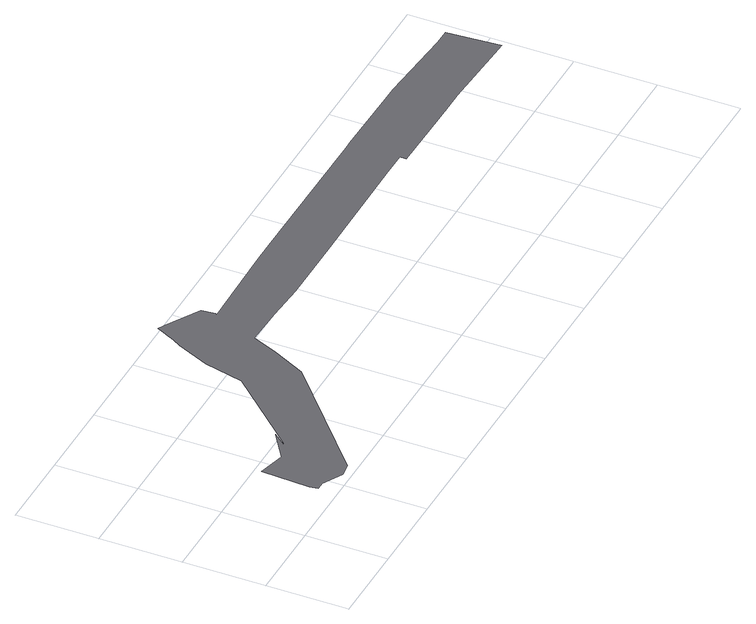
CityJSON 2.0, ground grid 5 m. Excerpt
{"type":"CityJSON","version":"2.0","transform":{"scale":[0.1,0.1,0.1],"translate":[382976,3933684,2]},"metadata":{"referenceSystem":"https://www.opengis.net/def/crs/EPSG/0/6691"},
"CityObjects":{
"road1":{"type":"Road","attributes":{"filename":"533925_tran_6697"},"geometry":[{"type":"MultiSurface","lod":"1","boundaries":[[[0,1,2,3,4,5,6,7,8,9,10,11,12,13,14,15,16,17,18,19,20,21,22,23,24,25,26,27,28,29,30,31,32,33,34,35,36,37,38,39,40,41,42,43,44,45,46,47]]]}]}
},
"vertices":[
[100,131,38],[96,133,38],[94,129,38],[93,127,38],[90,121,38],[87,116,38],[78,96,38],[64,68,45],[48,35,24],[47,35,24],[35,34,39],[36,31,24],[4,28,37],[23,8,20],[26,4,18],[29,4,18],[31,4,18],[59,5,5],[67,6,5],[85,42,45],[95,62,45],[102,78,45],[127,78,44],[152,77,43],[173,77,43],[196,77,43],[270,77,44],[285,77,44],[285,73,44],[326,73,43],[331,73,43],[334,73,43],[350,73,43],[397,73,39],[407,73,38],[407,107,36],[397,107,36],[340,107,43],[330,107,43],[285,107,44],[280,107,44],[270,107,44],[186,108,43],[170,108,43],[125,108,41],[117,108,41],[118,109,41],[123,120,36]
]}
